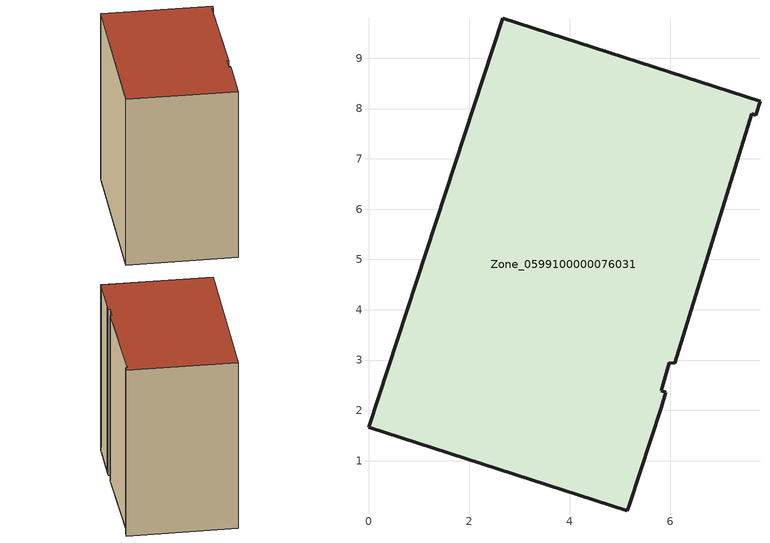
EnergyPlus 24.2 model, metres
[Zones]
Zone_0599100000076031
 floor ground (C_G): 6.09,2.94 5.98,2.94 5.82,2.39 5.91,2.36 5.82,2.05 5.19,0.15 5.15,0 0,1.67 2.67,9.8 7.78,8.14 7.69,7.87 7.62,7.9 z0
 wall outside (C_F): 7.78,8.14 2.67,9.8 0,1.67 5.15,0 5.19,0.15 5.82,2.05 5.91,2.36 5.82,2.39 5.98,2.94 6.09,2.94 7.62,7.9 7.69,7.87 7.78,8.14 z0:8.99
 roof outside (C_R): 5.15,0 5.19,0.15 5.82,2.05 5.91,2.36 5.82,2.39 5.98,2.94 6.09,2.94 7.62,7.9 7.69,7.87 7.78,8.14 2.67,9.8 0,1.67 z8.99
[BUILDING]
Pand.0599100000076031: North Axis=0; Terrain=City; Loads Convergence Tolerance Value=0.04; Temperature Convergence Tolerance Value=0.4; Solar Distribution=FullExterior; Maximum Number of Warmup Days=25; Minimum Number of Warmup Days=1
[Site:Location]
Rotterdam.The.Hague.AP_ZH_NLD Design_Conditions: Latitude=51.96; Longitude=4.45; Time Zone=1; Elevation=-4.5
[SITE:GROUNDTEMPERATURE:BUILDINGSURFACE]
18, 18, 18, 18, 18, 18, 18, 18, 18, 18, 18, 18
[MATERIAL] Thermal Absorptance=0.9; Solar Absorptance=0.7; Visible Absorptance=0.7
Name | Roughness | Thickness | Conductivity | Density | Specific Heat
G.TC.1975-1991 | MediumSmooth | 0.15 | 0.288461 | 540 | 1210
F.TC.1975-1991 | Rough | 0.3 | 0.230769 | 1920 | 840
R.TC.1975-1991 | MediumRough | 0.2 | 0.153846 | 1500 | 1000
[CONSTRUCTION]
C_G: G.TC.1975-1991
C_F: F.TC.1975-1991
C_R: R.TC.1975-1991
[ZONE]
Zone_0599100000076031: Type=1; Multiplier=1; Ceiling Height=Autocalculate; Volume=Autocalculate; Floor Area=autocalculate; Part of Total Floor Area=Yes
[ZONEINFILTRATION:DESIGNFLOWRATE]
Infil_Zone_0599100000076031: Zone or ZoneList or Space or SpaceList=Zone_0599100000076031; Schedule=AlwaysOn; Design Flow Rate Calculation Method=Flow/Area; Flow Rate per Floor Area=0.003; Constant Term Coefficient=1; Temperature Term Coefficient=0; Velocity Term Coefficient=0; Velocity Squared Term Coefficient=0
[HVACTEMPLATE:ZONE:IDEALLOADSAIRSYSTEM]
Zone_0599100000076031: Maximum Heating Supply Air Temperature=50; Minimum Cooling Supply Air Temperature=13; Maximum Heating Supply Air Humidity Ratio=0.0156; Minimum Cooling Supply Air Humidity Ratio=0.0077; Heating Limit=NoLimit; Cooling Limit=NoLimit; Dehumidification Control Type=ConstantSensibleHeatRatio; Cooling Sensible Heat Ratio=0.7; Dehumidification Setpoint=60; Humidification Control Type=None; Humidification Setpoint=30; Outdoor Air Method=None; Outdoor Air Flow Rate per Person=0.00944; Outdoor Air Flow Rate per Zone Floor Area=0; Outdoor Air Flow Rate per Zone=0; Demand Controlled Ventilation Type=None; Outdoor Air Economizer Type=NoEconomizer; Heat Recovery Type=None; Sensible Heat Recovery Effectiveness=0.7; Latent Heat Recovery Effectiveness=0.65
[ZONECONTROL:THERMOSTAT]
ThermostatControl_Zone_0599100000076031: Zone or ZoneList=Zone_0599100000076031; Control Type Schedule=DualSetpointControlType; Control 1=Thermostat_Zone_0599100000076031; Temperature Difference Between Cutout And Setpoint=0
[THERMOSTATSETPOINT:DUALSETPOINT]
Thermostat_Zone_0599100000076031: Heating Setpoint Temperature Schedule=HeatingSetpoint_Zone_0599100000076031; Cooling Setpoint Temperature Schedule=CoolingSetpoint_Zone_0599100000076031
[SCHEDULE:COMPACT]
HeatingSetpoint_Zone_0599100000076031: Through: 12/31, For: AllDays, Until: 24:00, 21
CoolingSetpoint_Zone_0599100000076031: Through: 12/31, For: AllDays, Until: 24:00, 24
DualSetpointControlType: Through: 12/31, For: AllDays, Until: 24:00, 4
AlwaysOn: Through: 12/31, For: AllDays, Until: 24:00, 1
